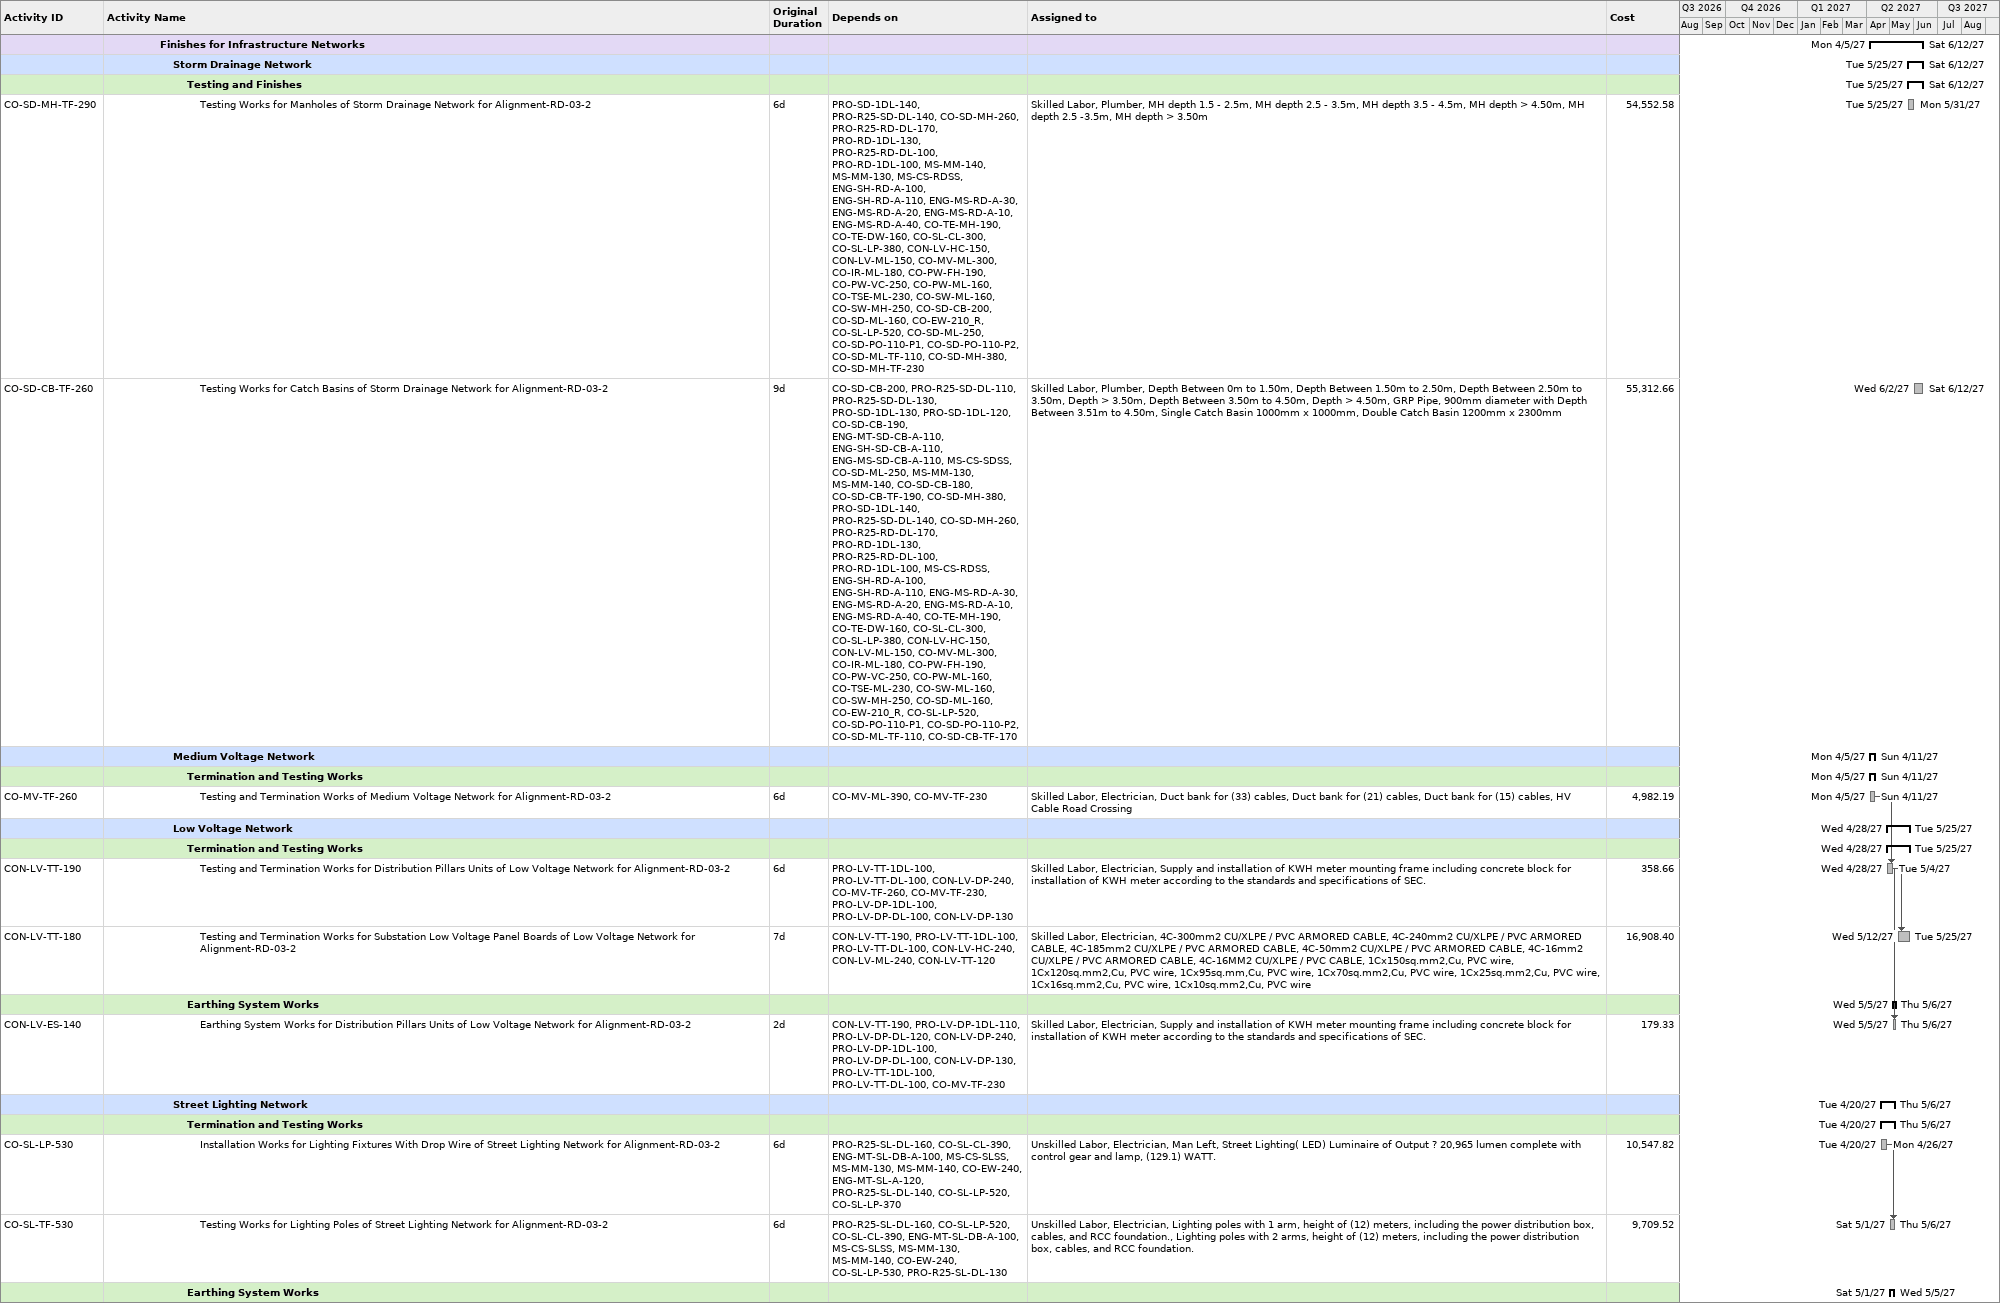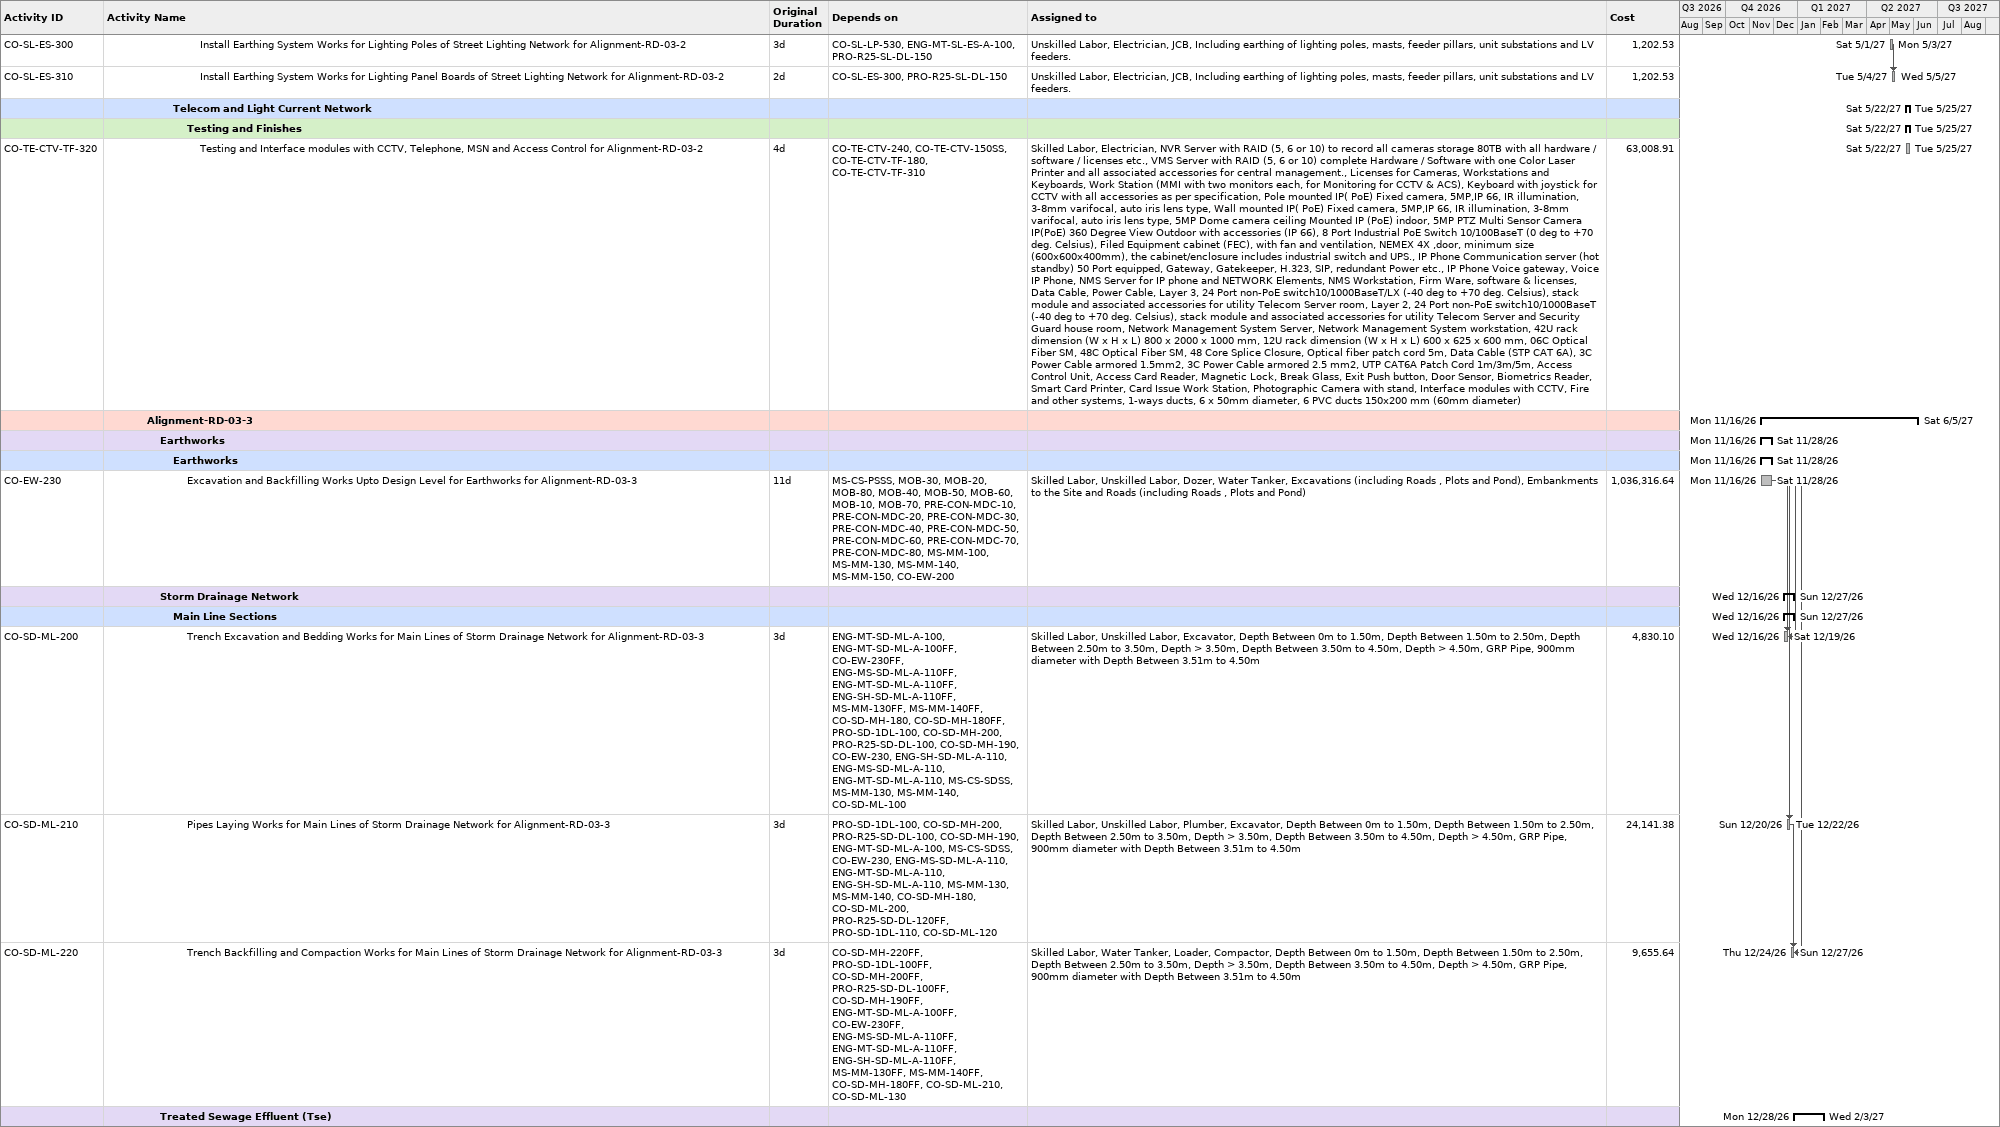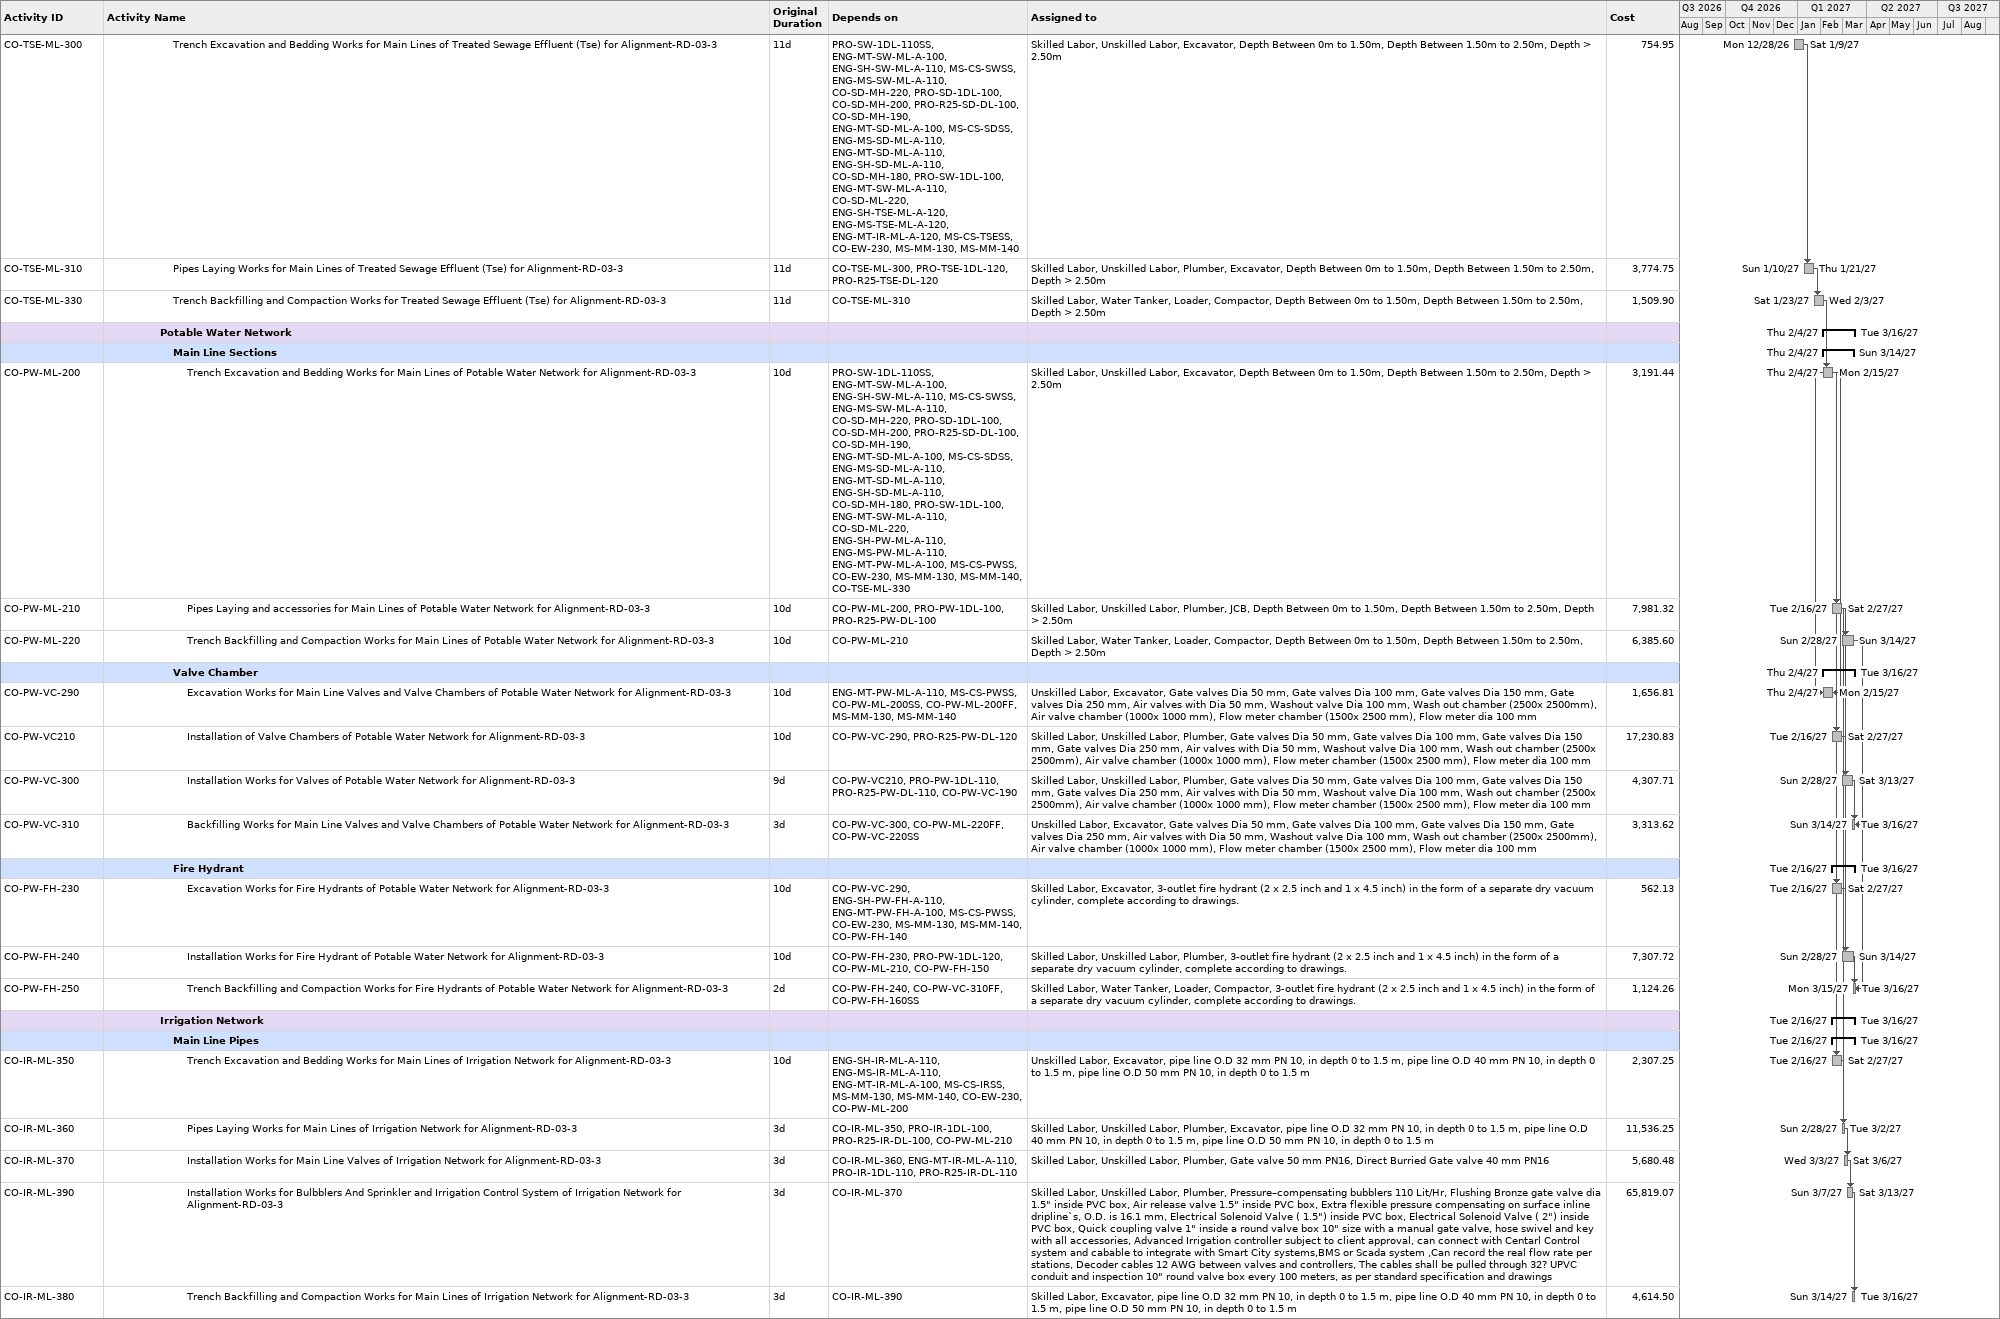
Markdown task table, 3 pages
| ID | Level | Task | Original duration | Start | Finish | Predecessors | Resources | Cost |
|---|---|---|---|---|---|---|---|---|
|  | 5 | **Finishes for Infrastructure Networks** |  | 2027-04-05 | 2027-06-12 |  |  |  |
|  | 6 | **Storm Drainage Network** |  | 2027-05-25 | 2027-06-12 |  |  |  |
|  | 7 | **Testing and Finishes** |  | 2027-05-25 | 2027-06-12 |  |  |  |
| CO-SD-MH-TF-290 | 8 | Testing Works for Manholes of Storm Drainage Network for Alignment-RD-03-2 | 6d | 2027-05-25 | 2027-05-31 | PRO-SD-1DL-140, PRO-R25-SD-DL-140, CO-SD-MH-260, PRO-R25-RD-DL-170, PRO-RD-1DL-130, PRO-R25-RD-DL-100, PRO-RD-1DL-100, MS-MM-140, MS-MM-130, MS-CS-RDSS, ENG-SH-RD-A-100, ENG-SH-RD-A-110, ENG-MS-RD-A-30, ENG-MS-RD-A-20, ENG-MS-RD-A-10, ENG-MS-RD-A-40, CO-TE-MH-190, CO-TE-DW-160, CO-SL-CL-300, CO-SL-LP-380, CON-LV-HC-150, CON-LV-ML-150, CO-MV-ML-300, CO-IR-ML-180, CO-PW-FH-190, CO-PW-VC-250, CO-PW-ML-160, CO-TSE-ML-230, CO-SW-ML-160, CO-SW-MH-250, CO-SD-CB-200, CO-SD-ML-160, CO-EW-210_R, CO-SL-LP-520, CO-SD-ML-250, CO-SD-PO-110-P1, CO-SD-PO-110-P2, CO-SD-ML-TF-110, CO-SD-MH-380, CO-SD-MH-TF-230 | Skilled Labor, Plumber, MH depth 1.5 - 2.5m, MH depth 2.5 - 3.5m, MH depth 3.5 - 4.5m, MH depth > 4.50m, MH depth 2.5 -3.5m, MH depth > 3.50m | 54552.58 |
| CO-SD-CB-TF-260 | 8 | Testing Works for Catch Basins of Storm Drainage Network for Alignment-RD-03-2 | 9d | 2027-06-02 | 2027-06-12 | CO-SD-CB-200, PRO-R25-SD-DL-110, PRO-R25-SD-DL-130, PRO-SD-1DL-130, PRO-SD-1DL-120, CO-SD-CB-190, ENG-MT-SD-CB-A-110, ENG-SH-SD-CB-A-110, ENG-MS-SD-CB-A-110, MS-CS-SDSS, CO-SD-ML-250, MS-MM-130, MS-MM-140, CO-SD-CB-180, CO-SD-CB-TF-190, CO-SD-MH-380, PRO-SD-1DL-140, PRO-R25-SD-DL-140, CO-SD-MH-260, PRO-R25-RD-DL-170, PRO-RD-1DL-130, PRO-R25-RD-DL-100, PRO-RD-1DL-100, MS-CS-RDSS, ENG-SH-RD-A-100, ENG-SH-RD-A-110, ENG-MS-RD-A-30, ENG-MS-RD-A-20, ENG-MS-RD-A-10, ENG-MS-RD-A-40, CO-TE-MH-190, CO-TE-DW-160, CO-SL-CL-300, CO-SL-LP-380, CON-LV-HC-150, CON-LV-ML-150, CO-MV-ML-300, CO-IR-ML-180, CO-PW-FH-190, CO-PW-VC-250, CO-PW-ML-160, CO-TSE-ML-230, CO-SW-ML-160, CO-SW-MH-250, CO-SD-ML-160, CO-EW-210_R, CO-SL-LP-520, CO-SD-PO-110-P1, CO-SD-PO-110-P2, CO-SD-ML-TF-110, CO-SD-CB-TF-170 | Skilled Labor, Plumber, Depth Between 0m to 1.50m, Depth Between 1.50m to 2.50m, Depth Between 2.50m to 3.50m, Depth > 3.50m, Depth Between 3.50m to 4.50m, Depth > 4.50m, GRP Pipe, 900mm diameter with Depth Between 3.51m to 4.50m, Single Catch Basin 1000mm x 1000mm, Double Catch Basin 1200mm x 2300mm | 55312.66 |
|  | 6 | **Medium Voltage Network** |  | 2027-04-05 | 2027-04-11 |  |  |  |
|  | 7 | **Termination and Testing Works** |  | 2027-04-05 | 2027-04-11 |  |  |  |
| CO-MV-TF-260 | 8 | Testing and Termination Works of Medium Voltage Network for Alignment-RD-03-2 | 6d | 2027-04-05 | 2027-04-11 | CO-MV-ML-390, CO-MV-TF-230 | Skilled Labor, Electrician, Duct bank for (33) cables, Duct bank for (21) cables, Duct bank for (15) cables, HV Cable Road Crossing | 4982.19 |
|  | 6 | **Low Voltage Network** |  | 2027-04-28 | 2027-05-25 |  |  |  |
|  | 7 | **Termination and Testing Works** |  | 2027-04-28 | 2027-05-25 |  |  |  |
| CON-LV-TT-190 | 8 | Testing and Termination Works for Distribution Pillars Units of Low Voltage Network for Alignment-RD-03-2 | 6d | 2027-04-28 | 2027-05-04 | PRO-LV-TT-1DL-100, PRO-LV-TT-DL-100, CON-LV-DP-240, CO-MV-TF-260, CO-MV-TF-230, PRO-LV-DP-1DL-100, PRO-LV-DP-DL-100, CON-LV-DP-130 | Skilled Labor, Electrician, Supply and installation of KWH meter mounting frame including concrete block for installation of KWH meter according to the standards and specifications of SEC. | 358.66 |
| CON-LV-TT-180 | 8 | Testing and Termination Works for Substation Low Voltage Panel Boards of Low Voltage Network for Alignment-RD-03-2 | 7d | 2027-05-12 | 2027-05-25 | CON-LV-TT-190, PRO-LV-TT-1DL-100, PRO-LV-TT-DL-100, CON-LV-HC-240, CON-LV-ML-240, CON-LV-TT-120 | Skilled Labor, Electrician, 4C-300mm2 CU/XLPE / PVC ARMORED CABLE, 4C-240mm2 CU/XLPE / PVC ARMORED CABLE, 4C-185mm2 CU/XLPE / PVC ARMORED CABLE, 4C-50mm2 CU/XLPE / PVC ARMORED CABLE, 4C-16mm2 CU/XLPE / PVC ARMORED CABLE, 4C-16MM2 CU/XLPE / PVC CABLE, 1Cx150sq.mm2,Cu, PVC wire, 1Cx120sq.mm2,Cu, PVC wire, 1Cx95sq.mm,Cu, PVC wire, 1Cx70sq.mm2,Cu, PVC wire, 1Cx25sq.mm2,Cu, PVC wire, 1Cx16sq.mm2,Cu, PVC wire, 1Cx10sq.mm2,Cu, PVC wire | 16908.40 |
|  | 7 | **Earthing System Works** |  | 2027-05-05 | 2027-05-06 |  |  |  |
| CON-LV-ES-140 | 8 | Earthing System Works for Distribution Pillars Units of Low Voltage Network for Alignment-RD-03-2 | 2d | 2027-05-05 | 2027-05-06 | CON-LV-TT-190, PRO-LV-DP-1DL-110, PRO-LV-DP-DL-120, CON-LV-DP-240, PRO-LV-DP-1DL-100, PRO-LV-DP-DL-100, CON-LV-DP-130, PRO-LV-TT-1DL-100, PRO-LV-TT-DL-100, CO-MV-TF-230 | Skilled Labor, Electrician, Supply and installation of KWH meter mounting frame including concrete block for installation of KWH meter according to the standards and specifications of SEC. | 179.33 |
|  | 6 | **Street Lighting Network** |  | 2027-04-20 | 2027-05-06 |  |  |  |
|  | 7 | **Termination and Testing Works** |  | 2027-04-20 | 2027-05-06 |  |  |  |
| CO-SL-LP-530 | 8 | Installation Works for Lighting Fixtures With Drop Wire of Street Lighting Network for Alignment-RD-03-2 | 6d | 2027-04-20 | 2027-04-26 | PRO-R25-SL-DL-160, CO-SL-CL-390, ENG-MT-SL-DB-A-100, MS-CS-SLSS, MS-MM-130, MS-MM-140, CO-EW-240, ENG-MT-SL-A-120, PRO-R25-SL-DL-140, CO-SL-LP-520, CO-SL-LP-370 | Unskilled Labor, Electrician, Man Left, Street Lighting( LED) Luminaire of Output ? 20,965 lumen complete with control gear and lamp, (129.1) WATT. | 10547.82 |
| CO-SL-TF-530 | 8 | Testing Works for Lighting Poles of Street Lighting Network for Alignment-RD-03-2 | 6d | 2027-05-01 | 2027-05-06 | PRO-R25-SL-DL-160, CO-SL-LP-520, CO-SL-CL-390, ENG-MT-SL-DB-A-100, MS-CS-SLSS, MS-MM-130, MS-MM-140, CO-EW-240, CO-SL-LP-530, PRO-R25-SL-DL-130 | Unskilled Labor, Electrician, Lighting poles with 1 arm, height of (12) meters, including the power distribution box, cables, and RCC foundation., Lighting poles with 2 arms, height of (12) meters, including the power distribution box, cables, and RCC foundation. | 9709.52 |
|  | 7 | **Earthing System Works** |  | 2027-05-01 | 2027-05-05 |  |  |  |
| CO-SL-ES-300 | 8 | Install Earthing System Works for Lighting Poles of Street Lighting Network for Alignment-RD-03-2 | 3d | 2027-05-01 | 2027-05-03 | CO-SL-LP-530, ENG-MT-SL-ES-A-100, PRO-R25-SL-DL-150 | Unskilled Labor, Electrician, JCB, Including earthing of lighting poles, masts, feeder pillars, unit substations and LV feeders. | 1202.53 |
| CO-SL-ES-310 | 8 | Install Earthing System Works for Lighting Panel Boards of Street Lighting Network for Alignment-RD-03-2 | 2d | 2027-05-04 | 2027-05-05 | CO-SL-ES-300, PRO-R25-SL-DL-150 | Unskilled Labor, Electrician, JCB, Including earthing of lighting poles, masts, feeder pillars, unit substations and LV feeders. | 1202.53 |
|  | 6 | **Telecom and Light Current Network** |  | 2027-05-22 | 2027-05-25 |  |  |  |
|  | 7 | **Testing and Finishes** |  | 2027-05-22 | 2027-05-25 |  |  |  |
| CO-TE-CTV-TF-320 | 8 | Testing and Interface modules with CCTV, Telephone, MSN and Access Control for Alignment-RD-03-2 | 4d | 2027-05-22 | 2027-05-25 | CO-TE-CTV-240, CO-TE-CTV-150SS, CO-TE-CTV-TF-180, CO-TE-CTV-TF-310 | Skilled Labor, Electrician, NVR Server with RAID (5, 6 or 10) to record all cameras storage 80TB with all hardware / software / licenses etc., VMS Server with RAID (5, 6 or 10) complete Hardware / Software with one Color Laser Printer and all associated accessories for central management., Licenses for Cameras, Workstations and Keyboards, Work Station (MMI with two monitors each, for Monitoring for CCTV & ACS), Keyboard with joystick for CCTV with all accessories as per specification, Pole mounted IP( PoE) Fixed camera, 5MP,IP 66, IR illumination, 3-8mm varifocal, auto iris lens type, Wall mounted IP( PoE) Fixed camera, 5MP,IP 66, IR illumination, 3-8mm varifocal, auto iris lens type, 5MP Dome camera ceiling Mounted IP (PoE) indoor, 5MP PTZ Multi Sensor Camera IP(PoE) 360 Degree View Outdoor with accessories (IP 66), 8 Port Industrial PoE Switch 10/100BaseT (0 deg to +70 deg. Celsius), Filed Equipment cabinet (FEC), with fan and ventilation, NEMEX 4X ,door, minimum size (600x600x400mm), the cabinet/enclosure includes industrial switch and UPS., IP Phone Communication server (hot standby) 50 Port equipped, Gateway, Gatekeeper, H.323, SIP, redundant Power etc., IP Phone Voice gateway, Voice IP Phone, NMS Server for IP phone and NETWORK Elements, NMS Workstation, Firm Ware, software & licenses, Data Cable, Power Cable, Layer 3, 24 Port non-PoE switch10/1000BaseT/LX (-40 deg to +70 deg. Celsius), stack module and associated accessories for utility Telecom Server room, Layer 2, 24 Port non-PoE switch10/1000BaseT (-40 deg to +70 deg. Celsius), stack module and associated accessories for utility Telecom Server and Security Guard house room, Network Management System Server, Network Management System workstation, 42U rack dimension (W x H x L) 800 x 2000 x 1000 mm, 12U rack dimension (W x H x L) 600 x 625 x 600 mm, 06C Optical Fiber SM, 48C Optical Fiber SM, 48 Core Splice Closure, Optical fiber patch cord 5m, Data Cable (STP CAT 6A), 3C Power Cable armored 1.5mm2, 3C Power Cable armored 2.5 mm2, UTP CAT6A Patch Cord 1m/3m/5m, Access Control Unit, Access Card Reader, Magnetic Lock, Break Glass, Exit Push button, Door Sensor, Biometrics Reader, Smart Card Printer, Card Issue Work Station, Photographic Camera with stand, Interface modules with CCTV, Fire and other systems, 1-ways ducts, 6 x 50mm diameter, 6 PVC ducts 150x200 mm (60mm diameter) | 63008.91 |
|  | 4 | **Alignment-RD-03-3** |  | 2026-11-16 | 2027-06-05 |  |  |  |
|  | 5 | **Earthworks** |  | 2026-11-16 | 2026-11-28 |  |  |  |
|  | 6 | **Earthworks** |  | 2026-11-16 | 2026-11-28 |  |  |  |
| CO-EW-230 | 7 | Excavation and Backfilling Works Upto Design Level for Earthworks for Alignment-RD-03-3 | 11d | 2026-11-16 | 2026-11-28 | MS-CS-PSSS, MOB-30, MOB-20, MOB-80, MOB-40, MOB-50, MOB-60, MOB-10, MOB-70, PRE-CON-MDC-10, PRE-CON-MDC-20, PRE-CON-MDC-30, PRE-CON-MDC-40, PRE-CON-MDC-50, PRE-CON-MDC-60, PRE-CON-MDC-70, PRE-CON-MDC-80, MS-MM-100, MS-MM-130, MS-MM-140, MS-MM-150, CO-EW-200 | Skilled Labor, Unskilled Labor, Dozer, Water Tanker, Excavations (including Roads , Plots and Pond), Embankments to the Site and Roads (including Roads , Plots and Pond) | 1036316.64 |
|  | 5 | **Storm Drainage Network** |  | 2026-12-16 | 2026-12-27 |  |  |  |
|  | 6 | **Main Line Sections** |  | 2026-12-16 | 2026-12-27 |  |  |  |
| CO-SD-ML-200 | 7 | Trench Excavation and Bedding Works for Main Lines of Storm Drainage Network for Alignment-RD-03-3 | 3d | 2026-12-16 | 2026-12-19 | ENG-MT-SD-ML-A-100, ENG-MT-SD-ML-A-100FF, CO-EW-230FF, ENG-MS-SD-ML-A-110FF, ENG-MT-SD-ML-A-110FF, ENG-SH-SD-ML-A-110FF, MS-MM-130FF, MS-MM-140FF, CO-SD-MH-180, CO-SD-MH-180FF, PRO-SD-1DL-100, CO-SD-MH-200, PRO-R25-SD-DL-100, CO-SD-MH-190, CO-EW-230, ENG-SH-SD-ML-A-110, ENG-MS-SD-ML-A-110, ENG-MT-SD-ML-A-110, MS-CS-SDSS, MS-MM-130, MS-MM-140, CO-SD-ML-100 | Skilled Labor, Unskilled Labor, Excavator, Depth Between 0m to 1.50m, Depth Between 1.50m to 2.50m, Depth Between 2.50m to 3.50m, Depth > 3.50m, Depth Between 3.50m to 4.50m, Depth > 4.50m, GRP Pipe, 900mm diameter with Depth Between 3.51m to 4.50m | 4830.10 |
| CO-SD-ML-210 | 7 | Pipes Laying Works for Main Lines of Storm Drainage Network for Alignment-RD-03-3 | 3d | 2026-12-20 | 2026-12-22 | PRO-SD-1DL-100, CO-SD-MH-200, PRO-R25-SD-DL-100, CO-SD-MH-190, ENG-MT-SD-ML-A-100, MS-CS-SDSS, CO-EW-230, ENG-MS-SD-ML-A-110, ENG-MT-SD-ML-A-110, ENG-SH-SD-ML-A-110, MS-MM-130, MS-MM-140, CO-SD-MH-180, CO-SD-ML-200, PRO-R25-SD-DL-120FF, PRO-SD-1DL-110, CO-SD-ML-120 | Skilled Labor, Unskilled Labor, Plumber, Excavator, Depth Between 0m to 1.50m, Depth Between 1.50m to 2.50m, Depth Between 2.50m to 3.50m, Depth > 3.50m, Depth Between 3.50m to 4.50m, Depth > 4.50m, GRP Pipe, 900mm diameter with Depth Between 3.51m to 4.50m | 24141.38 |
| CO-SD-ML-220 | 7 | Trench Backfilling and Compaction Works for Main Lines of Storm Drainage Network for Alignment-RD-03-3 | 3d | 2026-12-24 | 2026-12-27 | CO-SD-MH-220FF, PRO-SD-1DL-100FF, CO-SD-MH-200FF, PRO-R25-SD-DL-100FF, CO-SD-MH-190FF, ENG-MT-SD-ML-A-100FF, CO-EW-230FF, ENG-MS-SD-ML-A-110FF, ENG-MT-SD-ML-A-110FF, ENG-SH-SD-ML-A-110FF, MS-MM-130FF, MS-MM-140FF, CO-SD-MH-180FF, CO-SD-ML-210, CO-SD-ML-130 | Skilled Labor, Water Tanker, Loader, Compactor, Depth Between 0m to 1.50m, Depth Between 1.50m to 2.50m, Depth Between 2.50m to 3.50m, Depth > 3.50m, Depth Between 3.50m to 4.50m, Depth > 4.50m, GRP Pipe, 900mm diameter with Depth Between 3.51m to 4.50m | 9655.64 |
|  | 5 | **Treated Sewage Effluent (Tse)** |  | 2026-12-28 | 2027-02-03 |  |  |  |
| CO-TSE-ML-300 | 6 | Trench Excavation and Bedding Works for Main Lines of Treated Sewage Effluent (Tse) for Alignment-RD-03-3 | 11d | 2026-12-28 | 2027-01-09 | PRO-SW-1DL-110SS, ENG-MT-SW-ML-A-100, ENG-SH-SW-ML-A-110, MS-CS-SWSS, ENG-MS-SW-ML-A-110, CO-SD-MH-220, PRO-SD-1DL-100, CO-SD-MH-200, PRO-R25-SD-DL-100, CO-SD-MH-190, ENG-MT-SD-ML-A-100, MS-CS-SDSS, ENG-MS-SD-ML-A-110, ENG-MT-SD-ML-A-110, ENG-SH-SD-ML-A-110, CO-SD-MH-180, PRO-SW-1DL-100, ENG-MT-SW-ML-A-110, CO-SD-ML-220, ENG-SH-TSE-ML-A-120, ENG-MS-TSE-ML-A-120, ENG-MT-IR-ML-A-120, MS-CS-TSESS, CO-EW-230, MS-MM-130, MS-MM-140 | Skilled Labor, Unskilled Labor, Excavator, Depth Between 0m to 1.50m, Depth Between 1.50m to 2.50m, Depth > 2.50m | 754.95 |
| CO-TSE-ML-310 | 6 | Pipes Laying Works for Main Lines of Treated Sewage Effluent (Tse) for Alignment-RD-03-3 | 11d | 2027-01-10 | 2027-01-21 | CO-TSE-ML-300, PRO-TSE-1DL-120, PRO-R25-TSE-DL-120 | Skilled Labor, Unskilled Labor, Plumber, Excavator, Depth Between 0m to 1.50m, Depth Between 1.50m to 2.50m, Depth > 2.50m | 3774.75 |
| CO-TSE-ML-330 | 6 | Trench Backfilling and Compaction Works for Treated Sewage Effluent (Tse) for Alignment-RD-03-3 | 11d | 2027-01-23 | 2027-02-03 | CO-TSE-ML-310 | Skilled Labor, Water Tanker, Loader, Compactor, Depth Between 0m to 1.50m, Depth Between 1.50m to 2.50m, Depth > 2.50m | 1509.90 |
|  | 5 | **Potable Water Network** |  | 2027-02-04 | 2027-03-16 |  |  |  |
|  | 6 | **Main Line Sections** |  | 2027-02-04 | 2027-03-14 |  |  |  |
| CO-PW-ML-200 | 7 | Trench Excavation and Bedding Works for Main Lines of Potable Water Network for Alignment-RD-03-3 | 10d | 2027-02-04 | 2027-02-15 | PRO-SW-1DL-110SS, ENG-MT-SW-ML-A-100, ENG-SH-SW-ML-A-110, MS-CS-SWSS, ENG-MS-SW-ML-A-110, CO-SD-MH-220, PRO-SD-1DL-100, CO-SD-MH-200, PRO-R25-SD-DL-100, CO-SD-MH-190, ENG-MT-SD-ML-A-100, MS-CS-SDSS, ENG-MS-SD-ML-A-110, ENG-MT-SD-ML-A-110, ENG-SH-SD-ML-A-110, CO-SD-MH-180, PRO-SW-1DL-100, ENG-MT-SW-ML-A-110, CO-SD-ML-220, ENG-SH-PW-ML-A-110, ENG-MS-PW-ML-A-110, ENG-MT-PW-ML-A-100, MS-CS-PWSS, CO-EW-230, MS-MM-130, MS-MM-140, CO-TSE-ML-330 | Skilled Labor, Unskilled Labor, Excavator, Depth Between 0m to 1.50m, Depth Between 1.50m to 2.50m, Depth > 2.50m | 3191.44 |
| CO-PW-ML-210 | 7 | Pipes Laying and accessories for Main Lines of Potable Water Network for Alignment-RD-03-3 | 10d | 2027-02-16 | 2027-02-27 | CO-PW-ML-200, PRO-PW-1DL-100, PRO-R25-PW-DL-100 | Skilled Labor, Unskilled Labor, Plumber, JCB, Depth Between 0m to 1.50m, Depth Between 1.50m to 2.50m, Depth > 2.50m | 7981.32 |
| CO-PW-ML-220 | 7 | Trench Backfilling and Compaction Works for Main Lines of Potable Water Network for Alignment-RD-03-3 | 10d | 2027-02-28 | 2027-03-14 | CO-PW-ML-210 | Skilled Labor, Water Tanker, Loader, Compactor, Depth Between 0m to 1.50m, Depth Between 1.50m to 2.50m, Depth > 2.50m | 6385.60 |
|  | 6 | **Valve Chamber** |  | 2027-02-04 | 2027-03-16 |  |  |  |
| CO-PW-VC-290 | 7 | Excavation Works for Main Line Valves and Valve Chambers of Potable Water Network for Alignment-RD-03-3 | 10d | 2027-02-04 | 2027-02-15 | ENG-MT-PW-ML-A-110, MS-CS-PWSS, CO-PW-ML-200SS, CO-PW-ML-200FF, MS-MM-130, MS-MM-140 | Unskilled Labor, Excavator, Gate valves Dia 50 mm, Gate valves Dia 100 mm, Gate valves Dia 150 mm, Gate valves Dia 250 mm, Air valves with Dia 50 mm, Washout valve Dia 100 mm, Wash out chamber (2500x 2500mm), Air valve chamber (1000x 1000 mm), Flow meter chamber (1500x 2500 mm), Flow meter dia 100 mm | 1656.81 |
| CO-PW-VC210 | 7 | Installation of Valve Chambers of Potable Water Network for Alignment-RD-03-3 | 10d | 2027-02-16 | 2027-02-27 | CO-PW-VC-290, PRO-R25-PW-DL-120 | Skilled Labor, Unskilled Labor, Plumber, Gate valves Dia 50 mm, Gate valves Dia 100 mm, Gate valves Dia 150 mm, Gate valves Dia 250 mm, Air valves with Dia 50 mm, Washout valve Dia 100 mm, Wash out chamber (2500x 2500mm), Air valve chamber (1000x 1000 mm), Flow meter chamber (1500x 2500 mm), Flow meter dia 100 mm | 17230.83 |
| CO-PW-VC-300 | 7 | Installation Works for Valves of Potable Water Network for Alignment-RD-03-3 | 9d | 2027-02-28 | 2027-03-13 | CO-PW-VC210, PRO-PW-1DL-110, PRO-R25-PW-DL-110, CO-PW-VC-190 | Skilled Labor, Unskilled Labor, Plumber, Gate valves Dia 50 mm, Gate valves Dia 100 mm, Gate valves Dia 150 mm, Gate valves Dia 250 mm, Air valves with Dia 50 mm, Washout valve Dia 100 mm, Wash out chamber (2500x 2500mm), Air valve chamber (1000x 1000 mm), Flow meter chamber (1500x 2500 mm), Flow meter dia 100 mm | 4307.71 |
| CO-PW-VC-310 | 7 | Backfilling Works for Main Line Valves and Valve Chambers of Potable Water Network for Alignment-RD-03-3 | 3d | 2027-03-14 | 2027-03-16 | CO-PW-VC-300, CO-PW-ML-220FF, CO-PW-VC-220SS | Unskilled Labor, Excavator, Gate valves Dia 50 mm, Gate valves Dia 100 mm, Gate valves Dia 150 mm, Gate valves Dia 250 mm, Air valves with Dia 50 mm, Washout valve Dia 100 mm, Wash out chamber (2500x 2500mm), Air valve chamber (1000x 1000 mm), Flow meter chamber (1500x 2500 mm), Flow meter dia 100 mm | 3313.62 |
|  | 6 | **Fire Hydrant** |  | 2027-02-16 | 2027-03-16 |  |  |  |
| CO-PW-FH-230 | 7 | Excavation Works for Fire Hydrants of Potable Water Network for Alignment-RD-03-3 | 10d | 2027-02-16 | 2027-02-27 | CO-PW-VC-290, ENG-SH-PW-FH-A-110, ENG-MT-PW-FH-A-100, MS-CS-PWSS, CO-EW-230, MS-MM-130, MS-MM-140, CO-PW-FH-140 | Skilled Labor, Excavator, 3-outlet fire hydrant (2 x 2.5 inch and 1 x 4.5 inch) in the form of a separate dry vacuum cylinder, complete according to drawings. | 562.13 |
| CO-PW-FH-240 | 7 | Installation Works for Fire Hydrant of Potable Water Network for Alignment-RD-03-3 | 10d | 2027-02-28 | 2027-03-14 | CO-PW-FH-230, PRO-PW-1DL-120, CO-PW-ML-210, CO-PW-FH-150 | Skilled Labor, Unskilled Labor, Plumber, 3-outlet fire hydrant (2 x 2.5 inch and 1 x 4.5 inch) in the form of a separate dry vacuum cylinder, complete according to drawings. | 7307.72 |
| CO-PW-FH-250 | 7 | Trench Backfilling and Compaction Works for Fire Hydrants of Potable Water Network for Alignment-RD-03-3 | 2d | 2027-03-15 | 2027-03-16 | CO-PW-FH-240, CO-PW-VC-310FF, CO-PW-FH-160SS | Skilled Labor, Water Tanker, Loader, Compactor, 3-outlet fire hydrant (2 x 2.5 inch and 1 x 4.5 inch) in the form of a separate dry vacuum cylinder, complete according to drawings. | 1124.26 |
|  | 5 | **Irrigation Network** |  | 2027-02-16 | 2027-03-16 |  |  |  |
|  | 6 | **Main Line Pipes** |  | 2027-02-16 | 2027-03-16 |  |  |  |
| CO-IR-ML-350 | 7 | Trench Excavation and Bedding Works for Main Lines of Irrigation Network for Alignment-RD-03-3 | 10d | 2027-02-16 | 2027-02-27 | ENG-SH-IR-ML-A-110, ENG-MS-IR-ML-A-110, ENG-MT-IR-ML-A-100, MS-CS-IRSS, MS-MM-130, MS-MM-140, CO-EW-230, CO-PW-ML-200 | Unskilled Labor, Excavator, pipe line O.D 32 mm PN 10, in depth 0 to 1.5 m, pipe line O.D 40 mm PN 10, in depth 0 to 1.5 m, pipe line O.D 50 mm PN 10, in depth 0 to 1.5 m | 2307.25 |
| CO-IR-ML-360 | 7 | Pipes Laying Works for Main Lines of Irrigation Network for Alignment-RD-03-3 | 3d | 2027-02-28 | 2027-03-02 | CO-IR-ML-350, PRO-IR-1DL-100, PRO-R25-IR-DL-100, CO-PW-ML-210 | Skilled Labor, Unskilled Labor, Plumber, Excavator, pipe line O.D 32 mm PN 10, in depth 0 to 1.5 m, pipe line O.D 40 mm PN 10, in depth 0 to 1.5 m, pipe line O.D 50 mm PN 10, in depth 0 to 1.5 m | 11536.25 |
| CO-IR-ML-370 | 7 | Installation Works for Main Line Valves of Irrigation Network for Alignment-RD-03-3 | 3d | 2027-03-03 | 2027-03-06 | CO-IR-ML-360, ENG-MT-IR-ML-A-110, PRO-IR-1DL-110, PRO-R25-IR-DL-110 | Skilled Labor, Unskilled Labor, Plumber, Gate valve 50 mm PN16, Direct Burried Gate valve 40 mm PN16 | 5680.48 |
| CO-IR-ML-390 | 7 | Installation Works for Bulbblers And Sprinkler and Irrigation Control System of Irrigation Network for Alignment-RD-03-3 | 3d | 2027-03-07 | 2027-03-13 | CO-IR-ML-370 | Skilled Labor, Unskilled Labor, Plumber, Pressure–compensating bubblers 110 Lit/Hr, Flushing Bronze gate valve dia 1.5" inside PVC box, Air release valve 1.5" inside PVC box, Extra flexible pressure compensating on surface inline dripline`s, O.D. is 16.1 mm, Electrical Solenoid Valve ( 1.5") inside PVC box, Electrical Solenoid Valve ( 2") inside PVC box, Quick coupling valve 1" inside a round valve box 10" size with a manual gate valve, hose swivel and key with all accessories, Advanced Irrigation controller subject to client approval, can connect with Centarl Control system and cabable to integrate with Smart City systems,BMS or Scada system ,Can record the real flow rate per stations, Decoder cables 12 AWG between valves and controllers, The cables shall be pulled through 32? UPVC conduit and inspection 10" round valve box every 100 meters, as per standard specification and drawings | 65819.07 |
| CO-IR-ML-380 | 7 | Trench Backfilling and Compaction Works for Main Lines of Irrigation Network for Alignment-RD-03-3 | 3d | 2027-03-14 | 2027-03-16 | CO-IR-ML-390 | Skilled Labor, Excavator, pipe line O.D 32 mm PN 10, in depth 0 to 1.5 m, pipe line O.D 40 mm PN 10, in depth 0 to 1.5 m, pipe line O.D 50 mm PN 10, in depth 0 to 1.5 m | 4614.50 |
